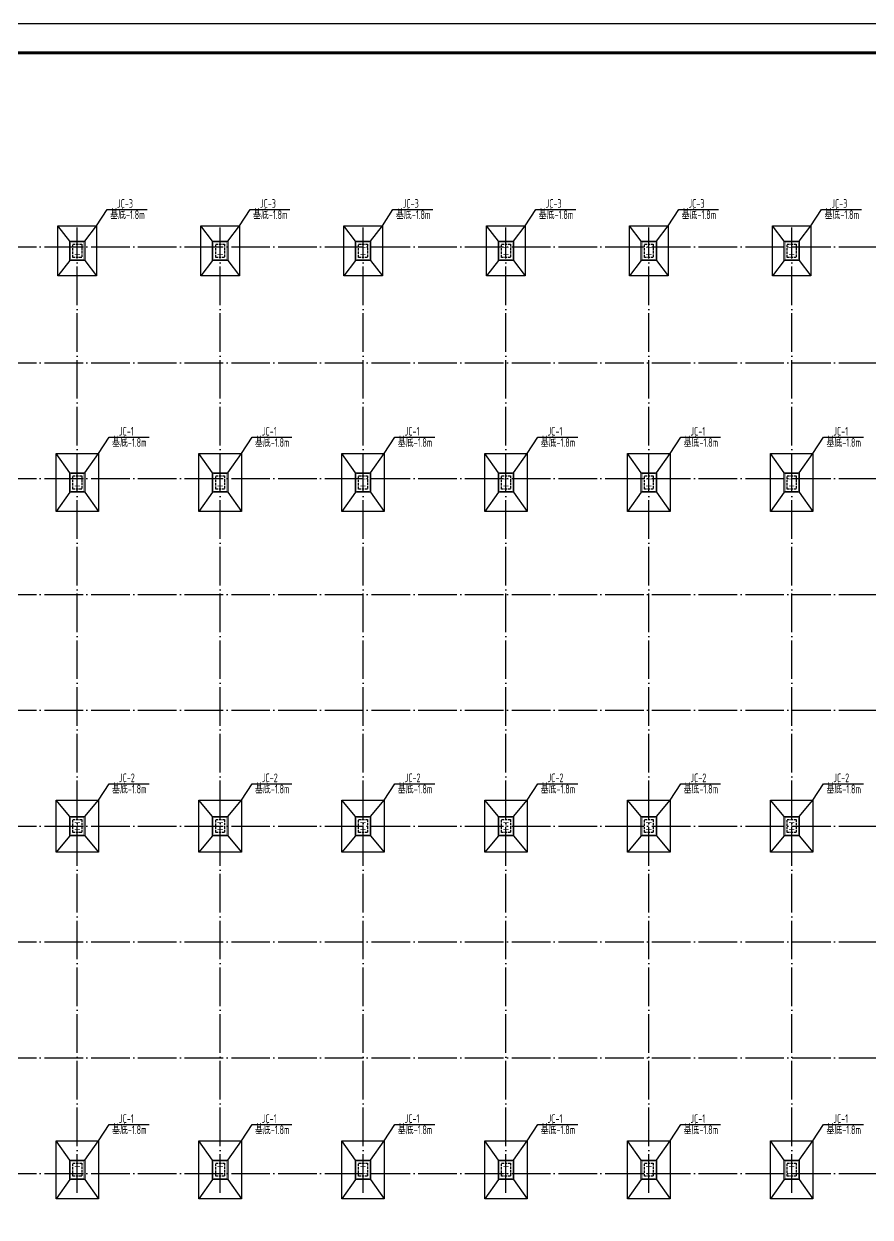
# Model space of a CAD drawing. Extents: x 8844666 to 9156203, y 1662182 to 2655606.
# Drawn here: x 8951822 to 8995652, y 2488787 to 2550594 of the extents above; entities that cross this region are included whole.
import ezdxf

# ---------------------------------------------------------------- set-up
doc = ezdxf.new("R2010")
doc.units = 0
doc.header["$LTSCALE"] = 1000
doc.header["$MEASUREMENT"] = 0
doc.linetypes.add('DASH', pattern=[0.35, 0.25, -0.1])
doc.linetypes.add('DOTE', pattern=[2.42, 2, -0.2, 0.02, -0.2])
for name, color, linetype in [('1000', 2, 'CONTINUOUS'), ('DOTE', 8, 'DOTE'), ('PUB_TITLE', 4, 'CONTINUOUS'), ('一般文字', 6, 'CONTINUOUS'), ('基础', 2, 'CONTINUOUS'), ('柱', 2, 'CONTINUOUS'), ('柱集中标注', 2, 'CONTINUOUS')]:
    doc.layers.add(name, color=color, linetype=linetype)
doc.styles.add('TSSD_REIN', font='atssdeng.shx', dxfattribs={"width": 0.7, "bigfont": 'atssdchn.shx'})

msp = doc.modelspace()

# ---------------------------------------------------------------- hatches: boundary and pattern name
at = {"layer": '柱'}
for points in [[(8954729.3, 2538640.8), (8954449.3, 2538640.8), (8954449.3, 2538672.8), (8954577.3, 2538672.8), (8954577.3, 2539008.8), (8954449.3, 2539008.8), (8954449.3, 2539040.8), (8954729.3, 2539040.8), (8954729.3, 2539008.8), (8954601.3, 2539008.8), (8954601.3, 2538672.8), (8954729.3, 2538672.8)], [(8962129.3, 2538640.8), (8961849.3, 2538640.8), (8961849.3, 2538672.8), (8961977.3, 2538672.8), (8961977.3, 2539008.8), (8961849.3, 2539008.8), (8961849.3, 2539040.8), (8962129.3, 2539040.8), (8962129.3, 2539008.8), (8962001.3, 2539008.8), (8962001.3, 2538672.8), (8962129.3, 2538672.8)], [(8969529.3, 2538640.8), (8969249.3, 2538640.8), (8969249.3, 2538672.8), (8969377.3, 2538672.8), (8969377.3, 2539008.8), (8969249.3, 2539008.8), (8969249.3, 2539040.8), (8969529.3, 2539040.8), (8969529.3, 2539008.8), (8969401.3, 2539008.8), (8969401.3, 2538672.8), (8969529.3, 2538672.8)], [(8976929.3, 2538640.8), (8976649.3, 2538640.8), (8976649.3, 2538672.8), (8976777.3, 2538672.8), (8976777.3, 2539008.8), (8976649.3, 2539008.8), (8976649.3, 2539040.8), (8976929.3, 2539040.8), (8976929.3, 2539008.8), (8976801.3, 2539008.8), (8976801.3, 2538672.8), (8976929.3, 2538672.8)], [(8984329.3, 2538640.8), (8984049.3, 2538640.8), (8984049.3, 2538672.8), (8984177.3, 2538672.8), (8984177.3, 2539008.8), (8984049.3, 2539008.8), (8984049.3, 2539040.8), (8984329.3, 2539040.8), (8984329.3, 2539008.8), (8984201.3, 2539008.8), (8984201.3, 2538672.8), (8984329.3, 2538672.8)], [(8991729.3, 2538640.8), (8991449.3, 2538640.8), (8991449.3, 2538672.8), (8991577.3, 2538672.8), (8991577.3, 2539008.8), (8991449.3, 2539008.8), (8991449.3, 2539040.8), (8991729.3, 2539040.8), (8991729.3, 2539008.8), (8991601.3, 2539008.8), (8991601.3, 2538672.8), (8991729.3, 2538672.8)], [(8954729.3, 2526640.8), (8954449.3, 2526640.8), (8954449.3, 2526672.8), (8954577.3, 2526672.8), (8954577.3, 2527008.8), (8954449.3, 2527008.8), (8954449.3, 2527040.8), (8954729.3, 2527040.8), (8954729.3, 2527008.8), (8954601.3, 2527008.8), (8954601.3, 2526672.8), (8954729.3, 2526672.8)], [(8962129.3, 2526640.8), (8961849.3, 2526640.8), (8961849.3, 2526672.8), (8961977.3, 2526672.8), (8961977.3, 2527008.8), (8961849.3, 2527008.8), (8961849.3, 2527040.8), (8962129.3, 2527040.8), (8962129.3, 2527008.8), (8962001.3, 2527008.8), (8962001.3, 2526672.8), (8962129.3, 2526672.8)], [(8969529.3, 2526640.8), (8969249.3, 2526640.8), (8969249.3, 2526672.8), (8969377.3, 2526672.8), (8969377.3, 2527008.8), (8969249.3, 2527008.8), (8969249.3, 2527040.8), (8969529.3, 2527040.8), (8969529.3, 2527008.8), (8969401.3, 2527008.8), (8969401.3, 2526672.8), (8969529.3, 2526672.8)], [(8976929.3, 2526640.8), (8976649.3, 2526640.8), (8976649.3, 2526672.8), (8976777.3, 2526672.8), (8976777.3, 2527008.8), (8976649.3, 2527008.8), (8976649.3, 2527040.8), (8976929.3, 2527040.8), (8976929.3, 2527008.8), (8976801.3, 2527008.8), (8976801.3, 2526672.8), (8976929.3, 2526672.8)], [(8984329.3, 2526640.8), (8984049.3, 2526640.8), (8984049.3, 2526672.8), (8984177.3, 2526672.8), (8984177.3, 2527008.8), (8984049.3, 2527008.8), (8984049.3, 2527040.8), (8984329.3, 2527040.8), (8984329.3, 2527008.8), (8984201.3, 2527008.8), (8984201.3, 2526672.8), (8984329.3, 2526672.8)], [(8991729.3, 2526640.8), (8991449.3, 2526640.8), (8991449.3, 2526672.8), (8991577.3, 2526672.8), (8991577.3, 2527008.8), (8991449.3, 2527008.8), (8991449.3, 2527040.8), (8991729.3, 2527040.8), (8991729.3, 2527008.8), (8991601.3, 2527008.8), (8991601.3, 2526672.8), (8991729.3, 2526672.8)], [(8954729.3, 2508840.8), (8954449.3, 2508840.8), (8954449.3, 2508872.8), (8954577.3, 2508872.8), (8954577.3, 2509208.8), (8954449.3, 2509208.8), (8954449.3, 2509240.8), (8954729.3, 2509240.8), (8954729.3, 2509208.8), (8954601.3, 2509208.8), (8954601.3, 2508872.8), (8954729.3, 2508872.8)], [(8962129.3, 2508840.8), (8961849.3, 2508840.8), (8961849.3, 2508872.8), (8961977.3, 2508872.8), (8961977.3, 2509208.8), (8961849.3, 2509208.8), (8961849.3, 2509240.8), (8962129.3, 2509240.8), (8962129.3, 2509208.8), (8962001.3, 2509208.8), (8962001.3, 2508872.8), (8962129.3, 2508872.8)], [(8969529.3, 2508840.8), (8969249.3, 2508840.8), (8969249.3, 2508872.8), (8969377.3, 2508872.8), (8969377.3, 2509208.8), (8969249.3, 2509208.8), (8969249.3, 2509240.8), (8969529.3, 2509240.8), (8969529.3, 2509208.8), (8969401.3, 2509208.8), (8969401.3, 2508872.8), (8969529.3, 2508872.8)], [(8976929.3, 2508840.8), (8976649.3, 2508840.8), (8976649.3, 2508872.8), (8976777.3, 2508872.8), (8976777.3, 2509208.8), (8976649.3, 2509208.8), (8976649.3, 2509240.8), (8976929.3, 2509240.8), (8976929.3, 2509208.8), (8976801.3, 2509208.8), (8976801.3, 2508872.8), (8976929.3, 2508872.8)], [(8984329.3, 2508840.8), (8984049.3, 2508840.8), (8984049.3, 2508872.8), (8984177.3, 2508872.8), (8984177.3, 2509208.8), (8984049.3, 2509208.8), (8984049.3, 2509240.8), (8984329.3, 2509240.8), (8984329.3, 2509208.8), (8984201.3, 2509208.8), (8984201.3, 2508872.8), (8984329.3, 2508872.8)], [(8991729.3, 2508840.8), (8991449.3, 2508840.8), (8991449.3, 2508872.8), (8991577.3, 2508872.8), (8991577.3, 2509208.8), (8991449.3, 2509208.8), (8991449.3, 2509240.8), (8991729.3, 2509240.8), (8991729.3, 2509208.8), (8991601.3, 2509208.8), (8991601.3, 2508872.8), (8991729.3, 2508872.8)], [(8954729.3, 2491040.8), (8954449.3, 2491040.8), (8954449.3, 2491072.8), (8954577.3, 2491072.8), (8954577.3, 2491408.8), (8954449.3, 2491408.8), (8954449.3, 2491440.8), (8954729.3, 2491440.8), (8954729.3, 2491408.8), (8954601.3, 2491408.8), (8954601.3, 2491072.8), (8954729.3, 2491072.8)], [(8962129.3, 2491040.8), (8961849.3, 2491040.8), (8961849.3, 2491072.8), (8961977.3, 2491072.8), (8961977.3, 2491408.8), (8961849.3, 2491408.8), (8961849.3, 2491440.8), (8962129.3, 2491440.8), (8962129.3, 2491408.8), (8962001.3, 2491408.8), (8962001.3, 2491072.8), (8962129.3, 2491072.8)], [(8969529.3, 2491040.8), (8969249.3, 2491040.8), (8969249.3, 2491072.8), (8969377.3, 2491072.8), (8969377.3, 2491408.8), (8969249.3, 2491408.8), (8969249.3, 2491440.8), (8969529.3, 2491440.8), (8969529.3, 2491408.8), (8969401.3, 2491408.8), (8969401.3, 2491072.8), (8969529.3, 2491072.8)], [(8976929.3, 2491040.8), (8976649.3, 2491040.8), (8976649.3, 2491072.8), (8976777.3, 2491072.8), (8976777.3, 2491408.8), (8976649.3, 2491408.8), (8976649.3, 2491440.8), (8976929.3, 2491440.8), (8976929.3, 2491408.8), (8976801.3, 2491408.8), (8976801.3, 2491072.8), (8976929.3, 2491072.8)], [(8984329.3, 2491040.8), (8984049.3, 2491040.8), (8984049.3, 2491072.8), (8984177.3, 2491072.8), (8984177.3, 2491408.8), (8984049.3, 2491408.8), (8984049.3, 2491440.8), (8984329.3, 2491440.8), (8984329.3, 2491408.8), (8984201.3, 2491408.8), (8984201.3, 2491072.8), (8984329.3, 2491072.8)], [(8991729.3, 2491040.8), (8991449.3, 2491040.8), (8991449.3, 2491072.8), (8991577.3, 2491072.8), (8991577.3, 2491408.8), (8991449.3, 2491408.8), (8991449.3, 2491440.8), (8991729.3, 2491440.8), (8991729.3, 2491408.8), (8991601.3, 2491408.8), (8991601.3, 2491072.8), (8991729.3, 2491072.8)]]:
    msp.add_hatch(color=2, dxfattribs=at).paths.add_polyline_path(points)

# ---------------------------------------------------------------- linework, layer by layer
at = {"layer": '1000', "color": 3, "linetype": 'DASH', "ltscale": 0.5}
for points in [[(8954359.3, 2539180.8), (8954819.3, 2539180.8), (8954819.3, 2538500.8), (8954359.3, 2538500.8)], [(8961759.3, 2539180.8), (8962219.3, 2539180.8), (8962219.3, 2538500.8), (8961759.3, 2538500.8)], [(8969159.3, 2539180.8), (8969619.3, 2539180.8), (8969619.3, 2538500.8), (8969159.3, 2538500.8)], [(8976559.3, 2539180.8), (8977019.3, 2539180.8), (8977019.3, 2538500.8), (8976559.3, 2538500.8)], [(8983959.3, 2539180.8), (8984419.3, 2539180.8), (8984419.3, 2538500.8), (8983959.3, 2538500.8)], [(8991359.3, 2539180.8), (8991819.3, 2539180.8), (8991819.3, 2538500.8), (8991359.3, 2538500.8)], [(8954359.3, 2527180.8), (8954819.3, 2527180.8), (8954819.3, 2526500.8), (8954359.3, 2526500.8)], [(8961759.3, 2527180.8), (8962219.3, 2527180.8), (8962219.3, 2526500.8), (8961759.3, 2526500.8)], [(8969159.3, 2527180.8), (8969619.3, 2527180.8), (8969619.3, 2526500.8), (8969159.3, 2526500.8)], [(8976559.3, 2527180.8), (8977019.3, 2527180.8), (8977019.3, 2526500.8), (8976559.3, 2526500.8)], [(8983959.3, 2527180.8), (8984419.3, 2527180.8), (8984419.3, 2526500.8), (8983959.3, 2526500.8)], [(8991359.3, 2527180.8), (8991819.3, 2527180.8), (8991819.3, 2526500.8), (8991359.3, 2526500.8)], [(8954359.3, 2509380.8), (8954819.3, 2509380.8), (8954819.3, 2508700.8), (8954359.3, 2508700.8)], [(8961759.3, 2509380.8), (8962219.3, 2509380.8), (8962219.3, 2508700.8), (8961759.3, 2508700.8)], [(8969159.3, 2509380.8), (8969619.3, 2509380.8), (8969619.3, 2508700.8), (8969159.3, 2508700.8)], [(8976559.3, 2509380.8), (8977019.3, 2509380.8), (8977019.3, 2508700.8), (8976559.3, 2508700.8)], [(8983959.3, 2509380.8), (8984419.3, 2509380.8), (8984419.3, 2508700.8), (8983959.3, 2508700.8)], [(8991359.3, 2509380.8), (8991819.3, 2509380.8), (8991819.3, 2508700.8), (8991359.3, 2508700.8)], [(8954359.3, 2491580.8), (8954819.3, 2491580.8), (8954819.3, 2490900.8), (8954359.3, 2490900.8)], [(8961759.3, 2491580.8), (8962219.3, 2491580.8), (8962219.3, 2490900.8), (8961759.3, 2490900.8)], [(8969159.3, 2491580.8), (8969619.3, 2491580.8), (8969619.3, 2490900.8), (8969159.3, 2490900.8)], [(8976559.3, 2491580.8), (8977019.3, 2491580.8), (8977019.3, 2490900.8), (8976559.3, 2490900.8)], [(8983959.3, 2491580.8), (8984419.3, 2491580.8), (8984419.3, 2490900.8), (8983959.3, 2490900.8)], [(8991359.3, 2491580.8), (8991819.3, 2491580.8), (8991819.3, 2490900.8), (8991359.3, 2490900.8)]]:
    msp.add_lwpolyline(points, close=True, dxfattribs=at)
at = {"layer": 'DOTE'}
for p, q in [((8954589.3, 2490040.8), (8954589.3, 2540040.8)), ((8961989.3, 2490040.8), (8961989.3, 2540040.8)), ((8969389.3, 2490040.8), (8969389.3, 2540040.8)), ((8976789.3, 2490040.8), (8976789.3, 2540040.8)), ((8984189.3, 2490040.8), (8984189.3, 2540040.8)), ((8991589.3, 2490040.8), (8991589.3, 2540040.8)), ((8916589.3, 2539040.8), (9125789.3, 2539040.8)), ((8916589.3, 2533040.8), (9125789.3, 2533040.8)), ((8916589.3, 2527040.8), (9125789.3, 2527040.8)), ((8916589.3, 2521040.8), (9125789.3, 2521040.8)), ((8916589.3, 2515040.8), (9125789.3, 2515040.8)), ((8916589.3, 2509040.8), (9125789.3, 2509040.8)), ((8916589.3, 2503040.8), (9125789.3, 2503040.8)), ((8916589.3, 2497040.8), (9125789.3, 2497040.8)), ((8916589.3, 2491040.8), (9125789.3, 2491040.8))]:
    msp.add_line(p, q, dxfattribs=at)
at = {"layer": 'PUB_TITLE'}
msp.add_lwpolyline([(8903902.8, 2461493.8), (9156202.8, 2461493.8), (9156202.8, 2550593.8), (8903902.8, 2550593.8)], close=True, dxfattribs=at)
at = {"layer": 'PUB_TITLE', "const_width": 150}
msp.add_lwpolyline([(8907652.8, 2462993.8), (9154702.8, 2462993.8), (9154702.8, 2549093.8), (8907652.8, 2549093.8)], close=True, dxfattribs=at)
at = {"layer": '一般文字', "color": 6}
for points in [[(8955589.3, 2540140.8), (8956139.6, 2540980.4), (8958204.9, 2540980.4)], [(8962989.3, 2540140.8), (8963539.6, 2540980.4), (8965604.9, 2540980.4)], [(8970389.3, 2540140.8), (8970939.6, 2540980.4), (8973004.9, 2540980.4)], [(8977789.3, 2540140.8), (8978339.6, 2540980.4), (8980404.9, 2540980.4)], [(8985189.3, 2540140.8), (8985739.6, 2540980.4), (8987804.9, 2540980.4)], [(8992589.3, 2540140.8), (8993139.6, 2540980.4), (8995204.9, 2540980.4)], [(8955689.3, 2528340.8), (8956239.6, 2529180.4), (8958304.9, 2529180.4)], [(8963089.3, 2528340.8), (8963639.6, 2529180.4), (8965704.9, 2529180.4)], [(8970489.3, 2528340.8), (8971039.6, 2529180.4), (8973104.9, 2529180.4)], [(8977889.3, 2528340.8), (8978439.6, 2529180.4), (8980504.9, 2529180.4)], [(8985289.3, 2528340.8), (8985839.6, 2529180.4), (8987904.9, 2529180.4)], [(8992689.3, 2528340.8), (8993239.6, 2529180.4), (8995304.9, 2529180.4)], [(8955689.3, 2510390.8), (8956239.6, 2511230.4), (8958304.9, 2511230.4)], [(8963089.3, 2510390.8), (8963639.6, 2511230.4), (8965704.9, 2511230.4)], [(8970489.3, 2510390.8), (8971039.6, 2511230.4), (8973104.9, 2511230.4)], [(8977889.3, 2510390.8), (8978439.6, 2511230.4), (8980504.9, 2511230.4)], [(8985289.3, 2510390.8), (8985839.6, 2511230.4), (8987904.9, 2511230.4)], [(8992689.3, 2510390.8), (8993239.6, 2511230.4), (8995304.9, 2511230.4)], [(8955689.3, 2492740.8), (8956239.6, 2493580.4), (8958304.9, 2493580.4)], [(8963089.3, 2492740.8), (8963639.6, 2493580.4), (8965704.9, 2493580.4)], [(8970489.3, 2492740.8), (8971039.6, 2493580.4), (8973104.9, 2493580.4)], [(8977889.3, 2492740.8), (8978439.6, 2493580.4), (8980504.9, 2493580.4)], [(8985289.3, 2492740.8), (8985839.6, 2493580.4), (8987904.9, 2493580.4)], [(8992689.3, 2492740.8), (8993239.6, 2493580.4), (8995304.9, 2493580.4)]]:
    msp.add_lwpolyline(points, dxfattribs=at)
at = {"layer": '基础'}
for p, q in [((8954199.3, 2539340.8), (8953589.3, 2540140.8)), ((8954979.3, 2539340.8), (8955589.3, 2540140.8)), ((8961599.3, 2539340.8), (8960989.3, 2540140.8)), ((8962379.3, 2539340.8), (8962989.3, 2540140.8)), ((8968999.3, 2539340.8), (8968389.3, 2540140.8)), ((8969779.3, 2539340.8), (8970389.3, 2540140.8)), ((8976399.3, 2539340.8), (8975789.3, 2540140.8)), ((8977179.3, 2539340.8), (8977789.3, 2540140.8)), ((8983799.3, 2539340.8), (8983189.3, 2540140.8)), ((8984579.3, 2539340.8), (8985189.3, 2540140.8)), ((8991199.3, 2539340.8), (8990589.3, 2540140.8)), ((8991979.3, 2539340.8), (8992589.3, 2540140.8)), ((8954199.3, 2538340.8), (8953589.3, 2537540.8)), ((8954979.3, 2538340.8), (8955589.3, 2537540.8)), ((8961599.3, 2538340.8), (8960989.3, 2537540.8)), ((8962379.3, 2538340.8), (8962989.3, 2537540.8)), ((8968999.3, 2538340.8), (8968389.3, 2537540.8)), ((8969779.3, 2538340.8), (8970389.3, 2537540.8)), ((8976399.3, 2538340.8), (8975789.3, 2537540.8)), ((8977179.3, 2538340.8), (8977789.3, 2537540.8)), ((8983799.3, 2538340.8), (8983189.3, 2537540.8)), ((8984579.3, 2538340.8), (8985189.3, 2537540.8)), ((8991199.3, 2538340.8), (8990589.3, 2537540.8)), ((8991979.3, 2538340.8), (8992589.3, 2537540.8)), ((8954199.3, 2527340.8), (8953489.3, 2528340.8)), ((8954979.3, 2527340.8), (8955689.3, 2528340.8)), ((8961599.3, 2527340.8), (8960889.3, 2528340.8)), ((8962379.3, 2527340.8), (8963089.3, 2528340.8)), ((8968999.3, 2527340.8), (8968289.3, 2528340.8)), ((8969779.3, 2527340.8), (8970489.3, 2528340.8)), ((8976399.3, 2527340.8), (8975689.3, 2528340.8)), ((8977179.3, 2527340.8), (8977889.3, 2528340.8)), ((8983799.3, 2527340.8), (8983089.3, 2528340.8)), ((8984579.3, 2527340.8), (8985289.3, 2528340.8)), ((8991199.3, 2527340.8), (8990489.3, 2528340.8)), ((8991979.3, 2527340.8), (8992689.3, 2528340.8)), ((8954199.3, 2526340.8), (8953489.3, 2525340.8)), ((8954979.3, 2526340.8), (8955689.3, 2525340.8)), ((8961599.3, 2526340.8), (8960889.3, 2525340.8)), ((8962379.3, 2526340.8), (8963089.3, 2525340.8)), ((8968999.3, 2526340.8), (8968289.3, 2525340.8)), ((8969779.3, 2526340.8), (8970489.3, 2525340.8)), ((8976399.3, 2526340.8), (8975689.3, 2525340.8)), ((8977179.3, 2526340.8), (8977889.3, 2525340.8)), ((8983799.3, 2526340.8), (8983089.3, 2525340.8)), ((8984579.3, 2526340.8), (8985289.3, 2525340.8)), ((8991199.3, 2526340.8), (8990489.3, 2525340.8)), ((8991979.3, 2526340.8), (8992689.3, 2525340.8)), ((8954199.3, 2509540.8), (8953489.3, 2510390.8)), ((8954979.3, 2509540.8), (8955689.3, 2510390.8)), ((8961599.3, 2509540.8), (8960889.3, 2510390.8)), ((8962379.3, 2509540.8), (8963089.3, 2510390.8)), ((8968999.3, 2509540.8), (8968289.3, 2510390.8)), ((8969779.3, 2509540.8), (8970489.3, 2510390.8)), ((8976399.3, 2509540.8), (8975689.3, 2510390.8)), ((8977179.3, 2509540.8), (8977889.3, 2510390.8)), ((8983799.3, 2509540.8), (8983089.3, 2510390.8)), ((8984579.3, 2509540.8), (8985289.3, 2510390.8)), ((8991199.3, 2509540.8), (8990489.3, 2510390.8)), ((8991979.3, 2509540.8), (8992689.3, 2510390.8)), ((8954199.3, 2508540.8), (8953489.3, 2507690.8)), ((8954979.3, 2508540.8), (8955689.3, 2507690.8)), ((8961599.3, 2508540.8), (8960889.3, 2507690.8)), ((8962379.3, 2508540.8), (8963089.3, 2507690.8)), ((8968999.3, 2508540.8), (8968289.3, 2507690.8)), ((8969779.3, 2508540.8), (8970489.3, 2507690.8)), ((8976399.3, 2508540.8), (8975689.3, 2507690.8)), ((8977179.3, 2508540.8), (8977889.3, 2507690.8)), ((8983799.3, 2508540.8), (8983089.3, 2507690.8)), ((8984579.3, 2508540.8), (8985289.3, 2507690.8)), ((8991199.3, 2508540.8), (8990489.3, 2507690.8)), ((8991979.3, 2508540.8), (8992689.3, 2507690.8)), ((8954199.3, 2491740.8), (8953489.3, 2492740.8)), ((8954979.3, 2491740.8), (8955689.3, 2492740.8)), ((8961599.3, 2491740.8), (8960889.3, 2492740.8)), ((8962379.3, 2491740.8), (8963089.3, 2492740.8)), ((8968999.3, 2491740.8), (8968289.3, 2492740.8)), ((8969779.3, 2491740.8), (8970489.3, 2492740.8)), ((8976399.3, 2491740.8), (8975689.3, 2492740.8)), ((8977179.3, 2491740.8), (8977889.3, 2492740.8)), ((8983799.3, 2491740.8), (8983089.3, 2492740.8)), ((8984579.3, 2491740.8), (8985289.3, 2492740.8)), ((8991199.3, 2491740.8), (8990489.3, 2492740.8)), ((8991979.3, 2491740.8), (8992689.3, 2492740.8)), ((8954199.3, 2490740.8), (8953489.3, 2489740.8)), ((8954979.3, 2490740.8), (8955689.3, 2489740.8)), ((8961599.3, 2490740.8), (8960889.3, 2489740.8)), ((8962379.3, 2490740.8), (8963089.3, 2489740.8)), ((8968999.3, 2490740.8), (8968289.3, 2489740.8)), ((8969779.3, 2490740.8), (8970489.3, 2489740.8)), ((8976399.3, 2490740.8), (8975689.3, 2489740.8)), ((8977179.3, 2490740.8), (8977889.3, 2489740.8)), ((8983799.3, 2490740.8), (8983089.3, 2489740.8)), ((8984579.3, 2490740.8), (8985289.3, 2489740.8)), ((8991199.3, 2490740.8), (8990489.3, 2489740.8)), ((8991979.3, 2490740.8), (8992689.3, 2489740.8))]:
    msp.add_line(p, q, dxfattribs=at)
for points in [[(8953589.3, 2540140.8), (8955589.3, 2540140.8), (8955589.3, 2537540.8), (8953589.3, 2537540.8)], [(8960989.3, 2540140.8), (8962989.3, 2540140.8), (8962989.3, 2537540.8), (8960989.3, 2537540.8)], [(8968389.3, 2540140.8), (8970389.3, 2540140.8), (8970389.3, 2537540.8), (8968389.3, 2537540.8)], [(8975789.3, 2540140.8), (8977789.3, 2540140.8), (8977789.3, 2537540.8), (8975789.3, 2537540.8)], [(8983189.3, 2540140.8), (8985189.3, 2540140.8), (8985189.3, 2537540.8), (8983189.3, 2537540.8)], [(8990589.3, 2540140.8), (8992589.3, 2540140.8), (8992589.3, 2537540.8), (8990589.3, 2537540.8)], [(8954199.3, 2539340.8), (8954979.3, 2539340.8), (8954979.3, 2538340.8), (8954199.3, 2538340.8)], [(8961599.3, 2539340.8), (8962379.3, 2539340.8), (8962379.3, 2538340.8), (8961599.3, 2538340.8)], [(8968999.3, 2539340.8), (8969779.3, 2539340.8), (8969779.3, 2538340.8), (8968999.3, 2538340.8)], [(8976399.3, 2539340.8), (8977179.3, 2539340.8), (8977179.3, 2538340.8), (8976399.3, 2538340.8)], [(8983799.3, 2539340.8), (8984579.3, 2539340.8), (8984579.3, 2538340.8), (8983799.3, 2538340.8)], [(8991199.3, 2539340.8), (8991979.3, 2539340.8), (8991979.3, 2538340.8), (8991199.3, 2538340.8)], [(8953489.3, 2528340.8), (8955689.3, 2528340.8), (8955689.3, 2525340.8), (8953489.3, 2525340.8)], [(8960889.3, 2528340.8), (8963089.3, 2528340.8), (8963089.3, 2525340.8), (8960889.3, 2525340.8)], [(8968289.3, 2528340.8), (8970489.3, 2528340.8), (8970489.3, 2525340.8), (8968289.3, 2525340.8)], [(8975689.3, 2528340.8), (8977889.3, 2528340.8), (8977889.3, 2525340.8), (8975689.3, 2525340.8)], [(8983089.3, 2528340.8), (8985289.3, 2528340.8), (8985289.3, 2525340.8), (8983089.3, 2525340.8)], [(8990489.3, 2528340.8), (8992689.3, 2528340.8), (8992689.3, 2525340.8), (8990489.3, 2525340.8)], [(8954199.3, 2527340.8), (8954979.3, 2527340.8), (8954979.3, 2526340.8), (8954199.3, 2526340.8)], [(8961599.3, 2527340.8), (8962379.3, 2527340.8), (8962379.3, 2526340.8), (8961599.3, 2526340.8)], [(8968999.3, 2527340.8), (8969779.3, 2527340.8), (8969779.3, 2526340.8), (8968999.3, 2526340.8)], [(8976399.3, 2527340.8), (8977179.3, 2527340.8), (8977179.3, 2526340.8), (8976399.3, 2526340.8)], [(8983799.3, 2527340.8), (8984579.3, 2527340.8), (8984579.3, 2526340.8), (8983799.3, 2526340.8)], [(8991199.3, 2527340.8), (8991979.3, 2527340.8), (8991979.3, 2526340.8), (8991199.3, 2526340.8)], [(8953489.3, 2510390.8), (8955689.3, 2510390.8), (8955689.3, 2507690.8), (8953489.3, 2507690.8)], [(8960889.3, 2510390.8), (8963089.3, 2510390.8), (8963089.3, 2507690.8), (8960889.3, 2507690.8)], [(8968289.3, 2510390.8), (8970489.3, 2510390.8), (8970489.3, 2507690.8), (8968289.3, 2507690.8)], [(8975689.3, 2510390.8), (8977889.3, 2510390.8), (8977889.3, 2507690.8), (8975689.3, 2507690.8)], [(8983089.3, 2510390.8), (8985289.3, 2510390.8), (8985289.3, 2507690.8), (8983089.3, 2507690.8)], [(8990489.3, 2510390.8), (8992689.3, 2510390.8), (8992689.3, 2507690.8), (8990489.3, 2507690.8)], [(8954199.3, 2509540.8), (8954979.3, 2509540.8), (8954979.3, 2508540.8), (8954199.3, 2508540.8)], [(8961599.3, 2509540.8), (8962379.3, 2509540.8), (8962379.3, 2508540.8), (8961599.3, 2508540.8)], [(8968999.3, 2509540.8), (8969779.3, 2509540.8), (8969779.3, 2508540.8), (8968999.3, 2508540.8)], [(8976399.3, 2509540.8), (8977179.3, 2509540.8), (8977179.3, 2508540.8), (8976399.3, 2508540.8)], [(8983799.3, 2509540.8), (8984579.3, 2509540.8), (8984579.3, 2508540.8), (8983799.3, 2508540.8)], [(8991199.3, 2509540.8), (8991979.3, 2509540.8), (8991979.3, 2508540.8), (8991199.3, 2508540.8)], [(8953489.3, 2492740.8), (8955689.3, 2492740.8), (8955689.3, 2489740.8), (8953489.3, 2489740.8)], [(8960889.3, 2492740.8), (8963089.3, 2492740.8), (8963089.3, 2489740.8), (8960889.3, 2489740.8)], [(8968289.3, 2492740.8), (8970489.3, 2492740.8), (8970489.3, 2489740.8), (8968289.3, 2489740.8)], [(8975689.3, 2492740.8), (8977889.3, 2492740.8), (8977889.3, 2489740.8), (8975689.3, 2489740.8)], [(8983089.3, 2492740.8), (8985289.3, 2492740.8), (8985289.3, 2489740.8), (8983089.3, 2489740.8)], [(8990489.3, 2492740.8), (8992689.3, 2492740.8), (8992689.3, 2489740.8), (8990489.3, 2489740.8)], [(8954199.3, 2491740.8), (8954979.3, 2491740.8), (8954979.3, 2490740.8), (8954199.3, 2490740.8)], [(8961599.3, 2491740.8), (8962379.3, 2491740.8), (8962379.3, 2490740.8), (8961599.3, 2490740.8)], [(8968999.3, 2491740.8), (8969779.3, 2491740.8), (8969779.3, 2490740.8), (8968999.3, 2490740.8)], [(8976399.3, 2491740.8), (8977179.3, 2491740.8), (8977179.3, 2490740.8), (8976399.3, 2490740.8)], [(8983799.3, 2491740.8), (8984579.3, 2491740.8), (8984579.3, 2490740.8), (8983799.3, 2490740.8)], [(8991199.3, 2491740.8), (8991979.3, 2491740.8), (8991979.3, 2490740.8), (8991199.3, 2490740.8)]]:
    msp.add_lwpolyline(points, close=True, dxfattribs=at)
at = {"layer": '柱', "color": 2, "const_width": 5}
for points in [[(8954729.3, 2538640.8), (8954449.3, 2538640.8), (8954449.3, 2538672.8), (8954577.3, 2538672.8), (8954577.3, 2539008.8), (8954449.3, 2539008.8), (8954449.3, 2539040.8), (8954729.3, 2539040.8), (8954729.3, 2539008.8), (8954601.3, 2539008.8), (8954601.3, 2538672.8), (8954729.3, 2538672.8)], [(8962129.3, 2538640.8), (8961849.3, 2538640.8), (8961849.3, 2538672.8), (8961977.3, 2538672.8), (8961977.3, 2539008.8), (8961849.3, 2539008.8), (8961849.3, 2539040.8), (8962129.3, 2539040.8), (8962129.3, 2539008.8), (8962001.3, 2539008.8), (8962001.3, 2538672.8), (8962129.3, 2538672.8)], [(8969529.3, 2538640.8), (8969249.3, 2538640.8), (8969249.3, 2538672.8), (8969377.3, 2538672.8), (8969377.3, 2539008.8), (8969249.3, 2539008.8), (8969249.3, 2539040.8), (8969529.3, 2539040.8), (8969529.3, 2539008.8), (8969401.3, 2539008.8), (8969401.3, 2538672.8), (8969529.3, 2538672.8)], [(8976929.3, 2538640.8), (8976649.3, 2538640.8), (8976649.3, 2538672.8), (8976777.3, 2538672.8), (8976777.3, 2539008.8), (8976649.3, 2539008.8), (8976649.3, 2539040.8), (8976929.3, 2539040.8), (8976929.3, 2539008.8), (8976801.3, 2539008.8), (8976801.3, 2538672.8), (8976929.3, 2538672.8)], [(8984329.3, 2538640.8), (8984049.3, 2538640.8), (8984049.3, 2538672.8), (8984177.3, 2538672.8), (8984177.3, 2539008.8), (8984049.3, 2539008.8), (8984049.3, 2539040.8), (8984329.3, 2539040.8), (8984329.3, 2539008.8), (8984201.3, 2539008.8), (8984201.3, 2538672.8), (8984329.3, 2538672.8)], [(8991729.3, 2538640.8), (8991449.3, 2538640.8), (8991449.3, 2538672.8), (8991577.3, 2538672.8), (8991577.3, 2539008.8), (8991449.3, 2539008.8), (8991449.3, 2539040.8), (8991729.3, 2539040.8), (8991729.3, 2539008.8), (8991601.3, 2539008.8), (8991601.3, 2538672.8), (8991729.3, 2538672.8)], [(8954729.3, 2526640.8), (8954449.3, 2526640.8), (8954449.3, 2526672.8), (8954577.3, 2526672.8), (8954577.3, 2527008.8), (8954449.3, 2527008.8), (8954449.3, 2527040.8), (8954729.3, 2527040.8), (8954729.3, 2527008.8), (8954601.3, 2527008.8), (8954601.3, 2526672.8), (8954729.3, 2526672.8)], [(8962129.3, 2526640.8), (8961849.3, 2526640.8), (8961849.3, 2526672.8), (8961977.3, 2526672.8), (8961977.3, 2527008.8), (8961849.3, 2527008.8), (8961849.3, 2527040.8), (8962129.3, 2527040.8), (8962129.3, 2527008.8), (8962001.3, 2527008.8), (8962001.3, 2526672.8), (8962129.3, 2526672.8)], [(8969529.3, 2526640.8), (8969249.3, 2526640.8), (8969249.3, 2526672.8), (8969377.3, 2526672.8), (8969377.3, 2527008.8), (8969249.3, 2527008.8), (8969249.3, 2527040.8), (8969529.3, 2527040.8), (8969529.3, 2527008.8), (8969401.3, 2527008.8), (8969401.3, 2526672.8), (8969529.3, 2526672.8)], [(8976929.3, 2526640.8), (8976649.3, 2526640.8), (8976649.3, 2526672.8), (8976777.3, 2526672.8), (8976777.3, 2527008.8), (8976649.3, 2527008.8), (8976649.3, 2527040.8), (8976929.3, 2527040.8), (8976929.3, 2527008.8), (8976801.3, 2527008.8), (8976801.3, 2526672.8), (8976929.3, 2526672.8)], [(8984329.3, 2526640.8), (8984049.3, 2526640.8), (8984049.3, 2526672.8), (8984177.3, 2526672.8), (8984177.3, 2527008.8), (8984049.3, 2527008.8), (8984049.3, 2527040.8), (8984329.3, 2527040.8), (8984329.3, 2527008.8), (8984201.3, 2527008.8), (8984201.3, 2526672.8), (8984329.3, 2526672.8)], [(8991729.3, 2526640.8), (8991449.3, 2526640.8), (8991449.3, 2526672.8), (8991577.3, 2526672.8), (8991577.3, 2527008.8), (8991449.3, 2527008.8), (8991449.3, 2527040.8), (8991729.3, 2527040.8), (8991729.3, 2527008.8), (8991601.3, 2527008.8), (8991601.3, 2526672.8), (8991729.3, 2526672.8)], [(8954729.3, 2508840.8), (8954449.3, 2508840.8), (8954449.3, 2508872.8), (8954577.3, 2508872.8), (8954577.3, 2509208.8), (8954449.3, 2509208.8), (8954449.3, 2509240.8), (8954729.3, 2509240.8), (8954729.3, 2509208.8), (8954601.3, 2509208.8), (8954601.3, 2508872.8), (8954729.3, 2508872.8)], [(8962129.3, 2508840.8), (8961849.3, 2508840.8), (8961849.3, 2508872.8), (8961977.3, 2508872.8), (8961977.3, 2509208.8), (8961849.3, 2509208.8), (8961849.3, 2509240.8), (8962129.3, 2509240.8), (8962129.3, 2509208.8), (8962001.3, 2509208.8), (8962001.3, 2508872.8), (8962129.3, 2508872.8)], [(8969529.3, 2508840.8), (8969249.3, 2508840.8), (8969249.3, 2508872.8), (8969377.3, 2508872.8), (8969377.3, 2509208.8), (8969249.3, 2509208.8), (8969249.3, 2509240.8), (8969529.3, 2509240.8), (8969529.3, 2509208.8), (8969401.3, 2509208.8), (8969401.3, 2508872.8), (8969529.3, 2508872.8)], [(8976929.3, 2508840.8), (8976649.3, 2508840.8), (8976649.3, 2508872.8), (8976777.3, 2508872.8), (8976777.3, 2509208.8), (8976649.3, 2509208.8), (8976649.3, 2509240.8), (8976929.3, 2509240.8), (8976929.3, 2509208.8), (8976801.3, 2509208.8), (8976801.3, 2508872.8), (8976929.3, 2508872.8)], [(8984329.3, 2508840.8), (8984049.3, 2508840.8), (8984049.3, 2508872.8), (8984177.3, 2508872.8), (8984177.3, 2509208.8), (8984049.3, 2509208.8), (8984049.3, 2509240.8), (8984329.3, 2509240.8), (8984329.3, 2509208.8), (8984201.3, 2509208.8), (8984201.3, 2508872.8), (8984329.3, 2508872.8)], [(8991729.3, 2508840.8), (8991449.3, 2508840.8), (8991449.3, 2508872.8), (8991577.3, 2508872.8), (8991577.3, 2509208.8), (8991449.3, 2509208.8), (8991449.3, 2509240.8), (8991729.3, 2509240.8), (8991729.3, 2509208.8), (8991601.3, 2509208.8), (8991601.3, 2508872.8), (8991729.3, 2508872.8)], [(8954729.3, 2491040.8), (8954449.3, 2491040.8), (8954449.3, 2491072.8), (8954577.3, 2491072.8), (8954577.3, 2491408.8), (8954449.3, 2491408.8), (8954449.3, 2491440.8), (8954729.3, 2491440.8), (8954729.3, 2491408.8), (8954601.3, 2491408.8), (8954601.3, 2491072.8), (8954729.3, 2491072.8)], [(8962129.3, 2491040.8), (8961849.3, 2491040.8), (8961849.3, 2491072.8), (8961977.3, 2491072.8), (8961977.3, 2491408.8), (8961849.3, 2491408.8), (8961849.3, 2491440.8), (8962129.3, 2491440.8), (8962129.3, 2491408.8), (8962001.3, 2491408.8), (8962001.3, 2491072.8), (8962129.3, 2491072.8)], [(8969529.3, 2491040.8), (8969249.3, 2491040.8), (8969249.3, 2491072.8), (8969377.3, 2491072.8), (8969377.3, 2491408.8), (8969249.3, 2491408.8), (8969249.3, 2491440.8), (8969529.3, 2491440.8), (8969529.3, 2491408.8), (8969401.3, 2491408.8), (8969401.3, 2491072.8), (8969529.3, 2491072.8)], [(8976929.3, 2491040.8), (8976649.3, 2491040.8), (8976649.3, 2491072.8), (8976777.3, 2491072.8), (8976777.3, 2491408.8), (8976649.3, 2491408.8), (8976649.3, 2491440.8), (8976929.3, 2491440.8), (8976929.3, 2491408.8), (8976801.3, 2491408.8), (8976801.3, 2491072.8), (8976929.3, 2491072.8)], [(8984329.3, 2491040.8), (8984049.3, 2491040.8), (8984049.3, 2491072.8), (8984177.3, 2491072.8), (8984177.3, 2491408.8), (8984049.3, 2491408.8), (8984049.3, 2491440.8), (8984329.3, 2491440.8), (8984329.3, 2491408.8), (8984201.3, 2491408.8), (8984201.3, 2491072.8), (8984329.3, 2491072.8)], [(8991729.3, 2491040.8), (8991449.3, 2491040.8), (8991449.3, 2491072.8), (8991577.3, 2491072.8), (8991577.3, 2491408.8), (8991449.3, 2491408.8), (8991449.3, 2491440.8), (8991729.3, 2491440.8), (8991729.3, 2491408.8), (8991601.3, 2491408.8), (8991601.3, 2491072.8), (8991729.3, 2491072.8)]]:
    msp.add_lwpolyline(points, close=True, dxfattribs=at)
at = {"layer": '柱集中标注', "color": 6, "const_width": 20}
for points in [[(8954249.3, 2539290.8), (8954929.3, 2539290.8), (8954929.3, 2538390.8), (8954249.3, 2538390.8)], [(8961649.3, 2539290.8), (8962329.3, 2539290.8), (8962329.3, 2538390.8), (8961649.3, 2538390.8)], [(8969049.3, 2539290.8), (8969729.3, 2539290.8), (8969729.3, 2538390.8), (8969049.3, 2538390.8)], [(8976449.3, 2539290.8), (8977129.3, 2539290.8), (8977129.3, 2538390.8), (8976449.3, 2538390.8)], [(8983849.3, 2539290.8), (8984529.3, 2539290.8), (8984529.3, 2538390.8), (8983849.3, 2538390.8)], [(8991249.3, 2539290.8), (8991929.3, 2539290.8), (8991929.3, 2538390.8), (8991249.3, 2538390.8)], [(8954249.3, 2527290.8), (8954929.3, 2527290.8), (8954929.3, 2526390.8), (8954249.3, 2526390.8)], [(8961649.3, 2527290.8), (8962329.3, 2527290.8), (8962329.3, 2526390.8), (8961649.3, 2526390.8)], [(8969049.3, 2527290.8), (8969729.3, 2527290.8), (8969729.3, 2526390.8), (8969049.3, 2526390.8)], [(8976449.3, 2527290.8), (8977129.3, 2527290.8), (8977129.3, 2526390.8), (8976449.3, 2526390.8)], [(8983849.3, 2527290.8), (8984529.3, 2527290.8), (8984529.3, 2526390.8), (8983849.3, 2526390.8)], [(8991249.3, 2527290.8), (8991929.3, 2527290.8), (8991929.3, 2526390.8), (8991249.3, 2526390.8)], [(8954249.3, 2509490.8), (8954929.3, 2509490.8), (8954929.3, 2508590.8), (8954249.3, 2508590.8)], [(8961649.3, 2509490.8), (8962329.3, 2509490.8), (8962329.3, 2508590.8), (8961649.3, 2508590.8)], [(8969049.3, 2509490.8), (8969729.3, 2509490.8), (8969729.3, 2508590.8), (8969049.3, 2508590.8)], [(8976449.3, 2509490.8), (8977129.3, 2509490.8), (8977129.3, 2508590.8), (8976449.3, 2508590.8)], [(8983849.3, 2509490.8), (8984529.3, 2509490.8), (8984529.3, 2508590.8), (8983849.3, 2508590.8)], [(8991249.3, 2509490.8), (8991929.3, 2509490.8), (8991929.3, 2508590.8), (8991249.3, 2508590.8)], [(8954249.3, 2491690.8), (8954929.3, 2491690.8), (8954929.3, 2490790.8), (8954249.3, 2490790.8)], [(8961649.3, 2491690.8), (8962329.3, 2491690.8), (8962329.3, 2490790.8), (8961649.3, 2490790.8)], [(8969049.3, 2491690.8), (8969729.3, 2491690.8), (8969729.3, 2490790.8), (8969049.3, 2490790.8)], [(8976449.3, 2491690.8), (8977129.3, 2491690.8), (8977129.3, 2490790.8), (8976449.3, 2490790.8)], [(8983849.3, 2491690.8), (8984529.3, 2491690.8), (8984529.3, 2490790.8), (8983849.3, 2490790.8)], [(8991249.3, 2491690.8), (8991929.3, 2491690.8), (8991929.3, 2490790.8), (8991249.3, 2490790.8)]]:
    msp.add_lwpolyline(points, close=True, dxfattribs=at)

# ---------------------------------------------------------------- texts
at = {"layer": '一般文字', "color": 6, "style": 'TSSD_REIN', "width": 0.7}
for s, p in [('JC-3', (8956646.7, 2541066.4)), ('JC-3', (8964046.7, 2541066.4)), ('JC-3', (8971446.7, 2541066.4)), ('JC-3', (8978846.7, 2541066.4)), ('JC-3', (8986246.7, 2541066.4)), ('JC-3', (8993646.7, 2541066.4)), ('基底-1.8m', (8956291.8, 2540484.9)), ('基底-1.8m', (8963691.8, 2540484.9)), ('基底-1.8m', (8971091.8, 2540484.9)), ('基底-1.8m', (8978491.8, 2540484.9)), ('基底-1.8m', (8985891.8, 2540484.9)), ('基底-1.8m', (8993291.8, 2540484.9)), ('基底-1.8m', (8956391.8, 2528684.9)), ('JC-1', (8956746.7, 2529266.4)), ('基底-1.8m', (8963791.8, 2528684.9)), ('JC-1', (8964146.7, 2529266.4)), ('基底-1.8m', (8971191.8, 2528684.9)), ('JC-1', (8971546.7, 2529266.4)), ('基底-1.8m', (8978591.8, 2528684.9)), ('JC-1', (8978946.7, 2529266.4)), ('基底-1.8m', (8985991.8, 2528684.9)), ('JC-1', (8986346.7, 2529266.4)), ('基底-1.8m', (8993391.8, 2528684.9)), ('JC-1', (8993746.7, 2529266.4)), ('基底-1.8m', (8956391.8, 2510734.9)), ('JC-2', (8956746.7, 2511316.4)), ('基底-1.8m', (8963791.8, 2510734.9)), ('JC-2', (8964146.7, 2511316.4)), ('基底-1.8m', (8971191.8, 2510734.9)), ('JC-2', (8971546.7, 2511316.4)), ('基底-1.8m', (8978591.8, 2510734.9)), ('JC-2', (8978946.7, 2511316.4)), ('基底-1.8m', (8985991.8, 2510734.9)), ('JC-2', (8986346.7, 2511316.4)), ('基底-1.8m', (8993391.8, 2510734.9)), ('JC-2', (8993746.7, 2511316.4)), ('JC-1', (8956746.7, 2493666.4)), ('JC-1', (8964146.7, 2493666.4)), ('JC-1', (8971546.7, 2493666.4)), ('JC-1', (8978946.7, 2493666.4)), ('JC-1', (8986346.7, 2493666.4)), ('JC-1', (8993746.7, 2493666.4)), ('基底-1.8m', (8956391.8, 2493084.9)), ('基底-1.8m', (8963791.8, 2493084.9)), ('基底-1.8m', (8971191.8, 2493084.9)), ('基底-1.8m', (8978591.8, 2493084.9)), ('基底-1.8m', (8985991.8, 2493084.9)), ('基底-1.8m', (8993391.8, 2493084.9))]:
    msp.add_text(s, height=450, dxfattribs=at).set_placement(p)

doc.saveas('drawing.dxf')
